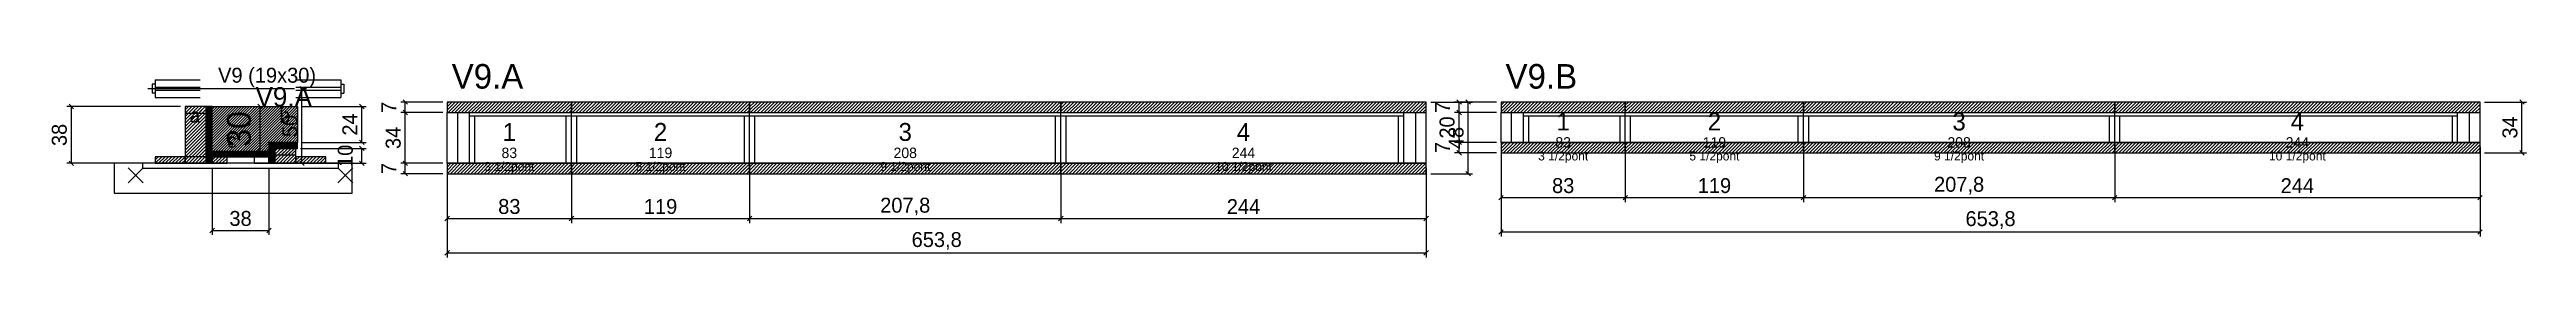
# Model space of a CAD drawing. Extents: x -69 to 1586, y -97 to 33.
import ezdxf
from ezdxf.enums import TextEntityAlignment as Align

# ---------------------------------------------------------------- set-up
doc = ezdxf.new("R2010")
doc.units = 0
for name, color, linetype in [('5', 5, 'Continuous'), ('barrote', 126, 'Continuous'), ('CONCRETO', 251, 'Continuous'), ('COTA', 241, 'Continuous'), ('Cota Seção (2x)', 241, 'Continuous'), ('detalhes', 7, 'Continuous'), ('Hachura', 251, 'Continuous'), ('Madeira', 126, 'Continuous'), ('NOMENCLATURA', 7, 'Continuous'), ('Painéis', 200, 'Continuous'), ('presilha', 224, 'Continuous'), ('SARR_2.2x7', 40, 'Continuous'), ('SARR_3.5x7', 81, 'Continuous'), ('SCO-___-LAJ', 224, 'Continuous'), ('TENSOR', 224, 'Continuous'), ('texto', 7, 'Continuous'), ('Texto Seção', 7, 'Continuous')]:
    doc.layers.add(name, color=color, linetype=linetype)
doc.dimstyles.new('PAINEL', dxfattribs={"dimtxt": 10, "dimasz": 3, "dimexe": 3, "dimexo": 3, "dimgap": 3, "dimtad": 1, "dimblk": 'OBLIQUE', "dimblk1": 'OBLIQUE', "dimcen": 2.5, "dimclrd": 4, "dimclre": 4, "dimclrt": 240, "dimazin": 3, "dimtfac": 1, "dimtmove": 0, "dimatfit": 3})
doc.dimstyles.new('SECAO2X', dxfattribs={"dimtxt": 16, "dimasz": 3, "dimexe": 3, "dimexo": 3, "dimgap": 3, "dimtad": 1, "dimblk": 'OBLIQUE', "dimblk1": 'OBLIQUE', "dimcen": 2.5, "dimclrd": 4, "dimclre": 4, "dimclrt": 240, "dimazin": 3, "dimtfac": 1, "dimtmove": 0, "dimatfit": 3})

# ---------------------------------------------------------------- blocks, each defined once
blk = doc.blocks.new('_OBLIQUE')
at = {"color": 0, "linetype": 'BYBLOCK'}
blk.add_line((-0.5, -0.5), (0.5, 0.5), dxfattribs=at)

msp = doc.modelspace()

# ---------------------------------------------------------------- hatches: boundary and pattern name
at = {"layer": 'COTA'}
h = msp.add_hatch(dxfattribs=at)
h.set_pattern_fill('ANSI31', scale=0.4)
h.paths.add_polyline_path([(40, -26), (40, 4), (97, 4), (97, -20), (78, -20), (78, -26)])
h = msp.add_hatch(dxfattribs=at)
h.set_pattern_fill('ANSI31', scale=0.5)
h.paths.add_polyline_path([(197, 0), (280, 0), (280, 7), (197, 7)])
h = msp.add_hatch(dxfattribs=at)
h.set_pattern_fill('ANSI31', scale=0.5)
h.paths.add_polyline_path([(280, 0), (399, 0), (399, 7), (280, 7)])
h = msp.add_hatch(dxfattribs=at)
h.set_pattern_fill('ANSI31', scale=0.5)
h.paths.add_polyline_path([(399, 0), (606.8, 0), (606.8, 7), (399, 7)])
h = msp.add_hatch(dxfattribs=at)
h.set_pattern_fill('ANSI31', scale=0.5)
h.paths.add_polyline_path([(606.8, 0), (850.8, 0), (850.8, 7), (606.8, 7)])
h = msp.add_hatch(dxfattribs=at)
h.set_pattern_fill('ANSI31', scale=0.5)
h.paths.add_polyline_path([(900.8, 0), (983.8, 0), (983.8, 7), (900.8, 7)])
h = msp.add_hatch(dxfattribs=at)
h.set_pattern_fill('ANSI31', scale=0.5)
h.paths.add_polyline_path([(983.8, 0), (1102.8, 0), (1102.8, 7), (983.8, 7)])
h = msp.add_hatch(dxfattribs=at)
h.set_pattern_fill('ANSI31', scale=0.5)
h.paths.add_polyline_path([(1102.8, 0), (1310.6, 0), (1310.6, 7), (1102.8, 7)])
h = msp.add_hatch(dxfattribs=at)
h.set_pattern_fill('ANSI31', scale=0.5)
h.paths.add_polyline_path([(1310.6, 0), (1554.6, 0), (1554.6, 7), (1310.6, 7)])
h = msp.add_hatch(dxfattribs=at)
h.set_pattern_fill('ANSI31', scale=0.5)
h.paths.add_polyline_path([(900.8, -27), (983.8, -27), (983.8, -20), (900.8, -20)])
h = msp.add_hatch(dxfattribs=at)
h.set_pattern_fill('ANSI31', scale=0.5)
h.paths.add_polyline_path([(983.8, -27), (1102.8, -27), (1102.8, -20), (983.8, -20)])
h = msp.add_hatch(dxfattribs=at)
h.set_pattern_fill('ANSI31', scale=0.5)
h.paths.add_polyline_path([(1102.8, -27), (1310.6, -27), (1310.6, -20), (1102.8, -20)])
h = msp.add_hatch(dxfattribs=at)
h.set_pattern_fill('ANSI31', scale=0.5)
h.paths.add_polyline_path([(1310.6, -27), (1554.6, -27), (1554.6, -20), (1310.6, -20)])
h = msp.add_hatch(dxfattribs=at)
h.set_pattern_fill('ANSI31', scale=0.5)
h.paths.add_polyline_path([(197, -41), (280, -41), (280, -34), (197, -34)])
h = msp.add_hatch(dxfattribs=at)
h.set_pattern_fill('ANSI31', scale=0.5)
h.paths.add_polyline_path([(280, -41), (399, -41), (399, -34), (280, -34)])
h = msp.add_hatch(dxfattribs=at)
h.set_pattern_fill('ANSI31', scale=0.5)
h.paths.add_polyline_path([(399, -41), (606.8, -41), (606.8, -34), (399, -34)])
h = msp.add_hatch(dxfattribs=at)
h.set_pattern_fill('ANSI31', scale=0.5)
h.paths.add_polyline_path([(606.8, -41), (850.8, -41), (850.8, -34), (606.8, -34)])
at = {"layer": 'Hachura'}
h = msp.add_hatch(dxfattribs=at)
h.set_pattern_fill('ANSI31', scale=0.5)
h.paths.add_polyline_path([(22, -34), (36, -34), (36, 4), (22, 4)])
h = msp.add_hatch(dxfattribs=at)
h.set_pattern_fill('ANSI31', scale=0.5)
h.paths.add_polyline_path([(22, -0.4), (36, -0.4), (36, 4), (22, 4)])
h = msp.add_hatch(dxfattribs=at)
h.set_pattern_fill('SOLID')
h.paths.add_polyline_path([(36, -34), (40, -34), (40, 4), (36, 4)])
h = msp.add_hatch(dxfattribs=at)
h.set_pattern_fill('ANSI31', scale=0.5)
h.paths.add_polyline_path([(2, -34), (22, -34), (22, -29.6), (2, -29.6)])
h = msp.add_hatch(dxfattribs=at)
h.set_pattern_fill('SOLID')
h.paths.add_polyline_path([(40, -29.6), (78, -29.6), (78, -26), (40, -26)])
h = msp.add_hatch(dxfattribs=at)
h.set_pattern_fill('ANSI31', scale=0.5)
h.paths.add_polyline_path([(40, -34), (50, -34), (50, -29.6), (40, -29.6)])
h = msp.add_hatch(dxfattribs=at)
h.set_pattern_fill('SOLID')
h.paths.add_polyline_path([(78, -24), (97, -24), (97, -20), (78, -20)])
h = msp.add_hatch(dxfattribs=at)
h.set_pattern_fill('SOLID')
h.paths.add_polyline_path([(78, -34), (82, -34), (82, -24), (78, -24)])
h = msp.add_hatch(dxfattribs=at)
h.set_pattern_fill('ANSI31', scale=0.5)
h.paths.add_polyline_path([(82, -34), (96, -34), (96, -24), (82, -24)])
h = msp.add_hatch(dxfattribs=at)
h.set_pattern_fill('ANSI31', scale=0.5)
h.paths.add_polyline_path([(82, -28.4), (96, -28.4), (96, -24), (82, -24)])
h = msp.add_hatch(dxfattribs=at)
h.set_pattern_fill('ANSI31', scale=0.5)
h.paths.add_polyline_path([(96, -34), (116, -34), (116, -29.6), (96, -29.6)])

# ---------------------------------------------------------------- linework, layer by layer
for p, q in [((0, 19), (0, 13)), ((2, 19), (0, 19)), ((2, 22), (32, 22)), ((2, 22), (2, 10)), ((2, 17), (32, 17)), ((96, 22), (126, 22)), ((96, 17), (126, 17)), ((126, 22), (126, 10)), ((126, 19), (128, 19)), ((128, 19), (128, 13)), ((2, 13), (0, 13)), ((2, 15), (32, 15)), ((2, 10), (32, 10)), ((96, 15), (126, 15)), ((96, 10), (126, 10)), ((126, 13), (128, 13))]:
    msp.add_line(p, q)
at = {"layer": 'barrote'}
msp.add_lwpolyline([(-25.5, -54), (133.5, -54), (133.5, -34), (-25.5, -34)], close=True, dxfattribs=at)
at = {"layer": 'CONCRETO'}
msp.add_lwpolyline([(40, -26), (40, 4), (97, 4), (97, -20), (78, -20), (78, -26)], close=True, dxfattribs=at)
at = {"layer": 'Madeira'}
for points in [[(22, -34), (36, -34), (36, 4), (22, 4)], [(22, -0.4), (36, -0.4), (36, 4), (22, 4)], [(2, -34), (22, -34), (22, -29.6), (2, -29.6)], [(22, -34), (36, -34), (36, -29.6), (22, -29.6)], [(40, -34), (50, -34), (50, -29.6), (40, -29.6)], [(68, -34), (78, -34), (78, -29.6), (68, -29.6)], [(82, -34), (96, -34), (96, -24), (82, -24)], [(82, -28.4), (96, -28.4), (96, -24), (82, -24)], [(96, -34), (116, -34), (116, -29.6), (96, -29.6)]]:
    msp.add_lwpolyline(points, close=True, dxfattribs=at)
at = {"layer": 'Painéis'}
for p, q in [((197, 0), (280, 0)), ((197, -34), (197, 0)), ((280, -34), (280, 0)), ((280, -34), (280, 0)), ((280, 0), (399, 0)), ((280, -34), (280, 0)), ((399, -34), (399, 0)), ((399, -34), (399, 0)), ((399, 0), (606.8, 0)), ((399, -34), (399, 0)), ((606.8, -34), (606.8, 0)), ((606.8, -34), (606.8, 0)), ((606.8, 0), (850.8, 0)), ((606.8, -34), (606.8, 0)), ((850.8, -34), (850.8, 0)), ((900.8, 0), (983.8, 0)), ((900.8, -20), (900.8, 0)), ((983.8, -20), (983.8, 0)), ((983.8, -20), (983.8, 0)), ((983.8, 0), (1102.8, 0)), ((983.8, -20), (983.8, 0)), ((1102.8, -20), (1102.8, 0)), ((1102.8, -20), (1102.8, 0)), ((1102.8, 0), (1310.6, 0)), ((1102.8, -20), (1102.8, 0)), ((1310.6, -20), (1310.6, 0)), ((1310.6, -20), (1310.6, 0)), ((1310.6, 0), (1554.6, 0)), ((1310.6, -20), (1310.6, 0)), ((1554.6, -20), (1554.6, 0)), ((900.8, -20), (983.8, -20)), ((983.8, -20), (1102.8, -20)), ((1102.8, -20), (1310.6, -20)), ((1310.6, -20), (1554.6, -20)), ((197, -34), (280, -34)), ((280, -34), (399, -34)), ((399, -34), (606.8, -34)), ((606.8, -34), (850.8, -34))]:
    msp.add_line(p, q, dxfattribs=at)
for points in [[(36, -34), (40, -34), (40, 4), (36, 4)], [(40, -29.6), (78, -29.6), (78, -26), (40, -26)], [(78, -24), (97, -24), (97, -20), (78, -20)], [(78, -34), (82, -34), (82, -24), (78, -24)]]:
    msp.add_lwpolyline(points, close=True, dxfattribs=at)
at = {"layer": 'presilha'}
for p, q in [((-16, -47), (-6, -37)), ((-16, -37), (-6, -47)), ((124, -47), (134, -37)), ((124, -37), (134, -47))]:
    msp.add_line(p, q, dxfattribs=at)
at = {"layer": 'SARR_2.2x7'}
for p, q in [((204, -34), (204, 0)), ((843.8, -34), (843.8, 0)), ((907.8, -20), (907.8, 0)), ((1547.6, -20), (1547.6, 0)), ((212, -2.2), (280, -2.2)), ((280, -2.2), (399, -2.2)), ((399, -2.2), (606.8, -2.2)), ((606.8, -2.2), (835.8, -2.2)), ((915.8, -2.2), (983.8, -2.2)), ((983.8, -2.2), (1102.8, -2.2)), ((1102.8, -2.2), (1310.6, -2.2)), ((1310.6, -2.2), (1539.6, -2.2))]:
    msp.add_line(p, q, dxfattribs=at)
at = {"layer": 'SARR_3.5x7'}
for p, q in [((212, -34), (212, 0)), ((280, -34), (280, 0)), ((280, -34), (280, 0)), ((399, -34), (399, 0)), ((399, -34), (399, 0)), ((606.8, -34), (606.8, 0)), ((606.8, -34), (606.8, 0)), ((835.8, -34), (835.8, 0)), ((915.8, -20), (915.8, 0)), ((983.8, -20), (983.8, 0)), ((983.8, -20), (983.8, 0)), ((1102.8, -20), (1102.8, 0)), ((1102.8, -20), (1102.8, 0)), ((1310.6, -20), (1310.6, 0)), ((1310.6, -20), (1310.6, 0)), ((1539.6, -20), (1539.6, 0)), ((215.5, -34), (215.5, -2.2)), ((276.5, -34), (276.5, -2.2)), ((283.5, -34), (283.5, -2.2)), ((395.5, -34), (395.5, -2.2)), ((402.5, -34), (402.5, -2.2)), ((603.3, -34), (603.3, -2.2)), ((610.3, -34), (610.3, -2.2)), ((832.3, -34), (832.3, -2.2)), ((919.3, -20), (919.3, -2.2)), ((980.3, -20), (980.3, -2.2)), ((987.3, -20), (987.3, -2.2)), ((1099.3, -20), (1099.3, -2.2)), ((1106.3, -20), (1106.3, -2.2)), ((1307.1, -20), (1307.1, -2.2)), ((1314.1, -20), (1314.1, -2.2)), ((1536.1, -20), (1536.1, -2.2)), ((915.8, -20), (919.3, -20)), ((980.3, -20), (983.8, -20)), ((983.8, -20), (987.3, -20)), ((1099.3, -20), (1102.8, -20)), ((1102.8, -20), (1106.3, -20)), ((1307.1, -20), (1310.6, -20)), ((1310.6, -20), (1314.1, -20)), ((1536.1, -20), (1539.6, -20)), ((212, -34), (215.5, -34)), ((276.5, -34), (280, -34)), ((280, -34), (283.5, -34)), ((395.5, -34), (399, -34)), ((399, -34), (402.5, -34)), ((603.3, -34), (606.8, -34)), ((606.8, -34), (610.3, -34)), ((832.3, -34), (835.8, -34))]:
    msp.add_line(p, q, dxfattribs=at)
at = {"layer": 'SCO-___-LAJ'}
for points in [[(197, 0), (280, 0), (280, 7), (197, 7)], [(280, 0), (399, 0), (399, 7), (280, 7)], [(399, 0), (606.8, 0), (606.8, 7), (399, 7)], [(606.8, 0), (850.8, 0), (850.8, 7), (606.8, 7)], [(900.8, 0), (983.8, 0), (983.8, 7), (900.8, 7)], [(983.8, 0), (1102.8, 0), (1102.8, 7), (983.8, 7)], [(1102.8, 0), (1310.6, 0), (1310.6, 7), (1102.8, 7)], [(1310.6, 0), (1554.6, 0), (1554.6, 7), (1310.6, 7)], [(900.8, -27), (983.8, -27), (983.8, -20), (900.8, -20)], [(983.8, -27), (1102.8, -27), (1102.8, -20), (983.8, -20)], [(1102.8, -27), (1310.6, -27), (1310.6, -20), (1102.8, -20)], [(1310.6, -27), (1554.6, -27), (1554.6, -20), (1310.6, -20)], [(-6.5, -37.2), (124.5, -37.2), (124.5, -34), (-6.5, -34)], [(197, -41), (280, -41), (280, -34), (197, -34)], [(280, -41), (399, -41), (399, -34), (280, -34)], [(399, -41), (606.8, -41), (606.8, -34), (399, -34)], [(606.8, -41), (850.8, -41), (850.8, -34), (606.8, -34)]]:
    msp.add_lwpolyline(points, close=True, dxfattribs=at)
at = {"layer": 'TENSOR'}
msp.add_line((-3, 16), (95, 16), dxfattribs=at)

# ---------------------------------------------------------------- texts
at = {"layer": '5'}
for s, height, p in [('1', 12, (942.3, -6)), ('2', 12, (1043.3, -6)), ('3', 12, (1206.7, -6)), ('4', 12, (1432.6, -6)), ('1', 12, (238.5, -13)), ('2', 12, (339.5, -13)), ('3', 12, (502.9, -13)), ('4', 12, (728.8, -13)), ('83', 7, (942.3, -20)), ('119', 7, (1043.3, -20)), ('208', 7, (1206.7, -20)), ('244', 7, (1432.6, -20)), ('83', 7, (238.5, -27)), ('119', 7, (339.5, -27)), ('208', 7, (502.9, -27)), ('244', 7, (728.8, -27))]:
    msp.add_text(s, height=height, dxfattribs=at).set_placement(p, align=Align.MIDDLE_CENTER)
at = {"layer": 'detalhes'}
for s, p in [('a', (25, -6.7)), ('b', (85, -6.7)), ('c', (50, -23.5))]:
    msp.add_text(s, height=9.6, dxfattribs=at).set_placement(p)
at = {"layer": 'NOMENCLATURA'}
for s, p in [('V9.A', (200, 16)), ('V9.B', (903.8, 16))]:
    msp.add_text(s, height=16.5, dxfattribs=at).set_placement(p)
at = {"layer": 'texto', "char_height": 6, "attachment_point": 5}
for s, insert in [('3 1/2pont', (238.5, -37)), ('5 1/2pont', (339.5, -37)), ('9 1/2pont', (502.9, -37)), ('10 1/2pont', (728.8, -37)), ('3 1/2pont', (942.3, -30)), ('5 1/2pont', (1043.3, -30)), ('9 1/2pont', (1206.7, -30)), ('10 1/2pont', (1432.6, -30))]:
    msp.add_mtext(s, dxfattribs=dict(at, insert=insert))
at = {"layer": 'Texto Seção'}
for s, height, p in [('V9 (19x30)', 10, (44, 20)), ('V9.A', 13, (69, 4))]:
    msp.add_text(s, height=height, dxfattribs=at).set_placement(p)

# ---------------------------------------------------------------- dimensions: what is measured, and where the dimension line sits
at = {"layer": 'COTA'}
for base, p1, p2 in [((100, -34), (96, -34), (96, 16)), ((-54, -34), (2, -34), (22, 4)), ((140, -20), (97, -20), (97, 4)), ((169, 0), (197, 0), (197, 7)), ((169, -34), (197, -34), (197, 0)), ((878.8, -41), (850.8, -41), (850.8, 7)), ((872.8, 0), (900.8, 0), (900.8, 7)), ((872.8, -20), (900.8, -20), (900.8, 0)), ((1582.6, -27), (1554.6, -27), (1554.6, 7)), ((140, -34), (96, -34), (96, -24)), ((169, -41), (197, -41), (197, -34)), ((872.8, -27), (900.8, -27), (900.8, -20))]:
    msp.add_linear_dim(base=base, p1=p1, p2=p2, angle=90, dimstyle='PAINEL', dxfattribs=at).render()
for base, p1, p2 in [((900.8, -57), (900.8, -20), (983.8, -20)), ((900.8, -80), (900.8, -20), (1554.6, -20)), ((983.8, -57), (983.8, -20), (1102.8, -20)), ((1102.8, -57), (1102.8, -20), (1310.6, -20)), ((1310.6, -57), (1310.6, -20), (1554.6, -20)), ((40, -79), (40, -34), (78, -34)), ((197, -71), (197, -34), (280, -34)), ((197, -94), (197, -34), (850.8, -34)), ((280, -71), (280, -34), (399, -34)), ((399, -71), (399, -34), (606.8, -34)), ((606.8, -71), (606.8, -34), (850.8, -34))]:
    msp.add_linear_dim(base=base, p1=p1, p2=p2, dimstyle='PAINEL', dxfattribs=at).render()
at = {"layer": 'Cota Seção (2x)'}
msp.add_linear_dim(base=(72, -26), p1=(40, -26), p2=(40, 4), angle=90, dimstyle='SECAO2X', dxfattribs=at).render()

doc.saveas('drawing.dxf')
